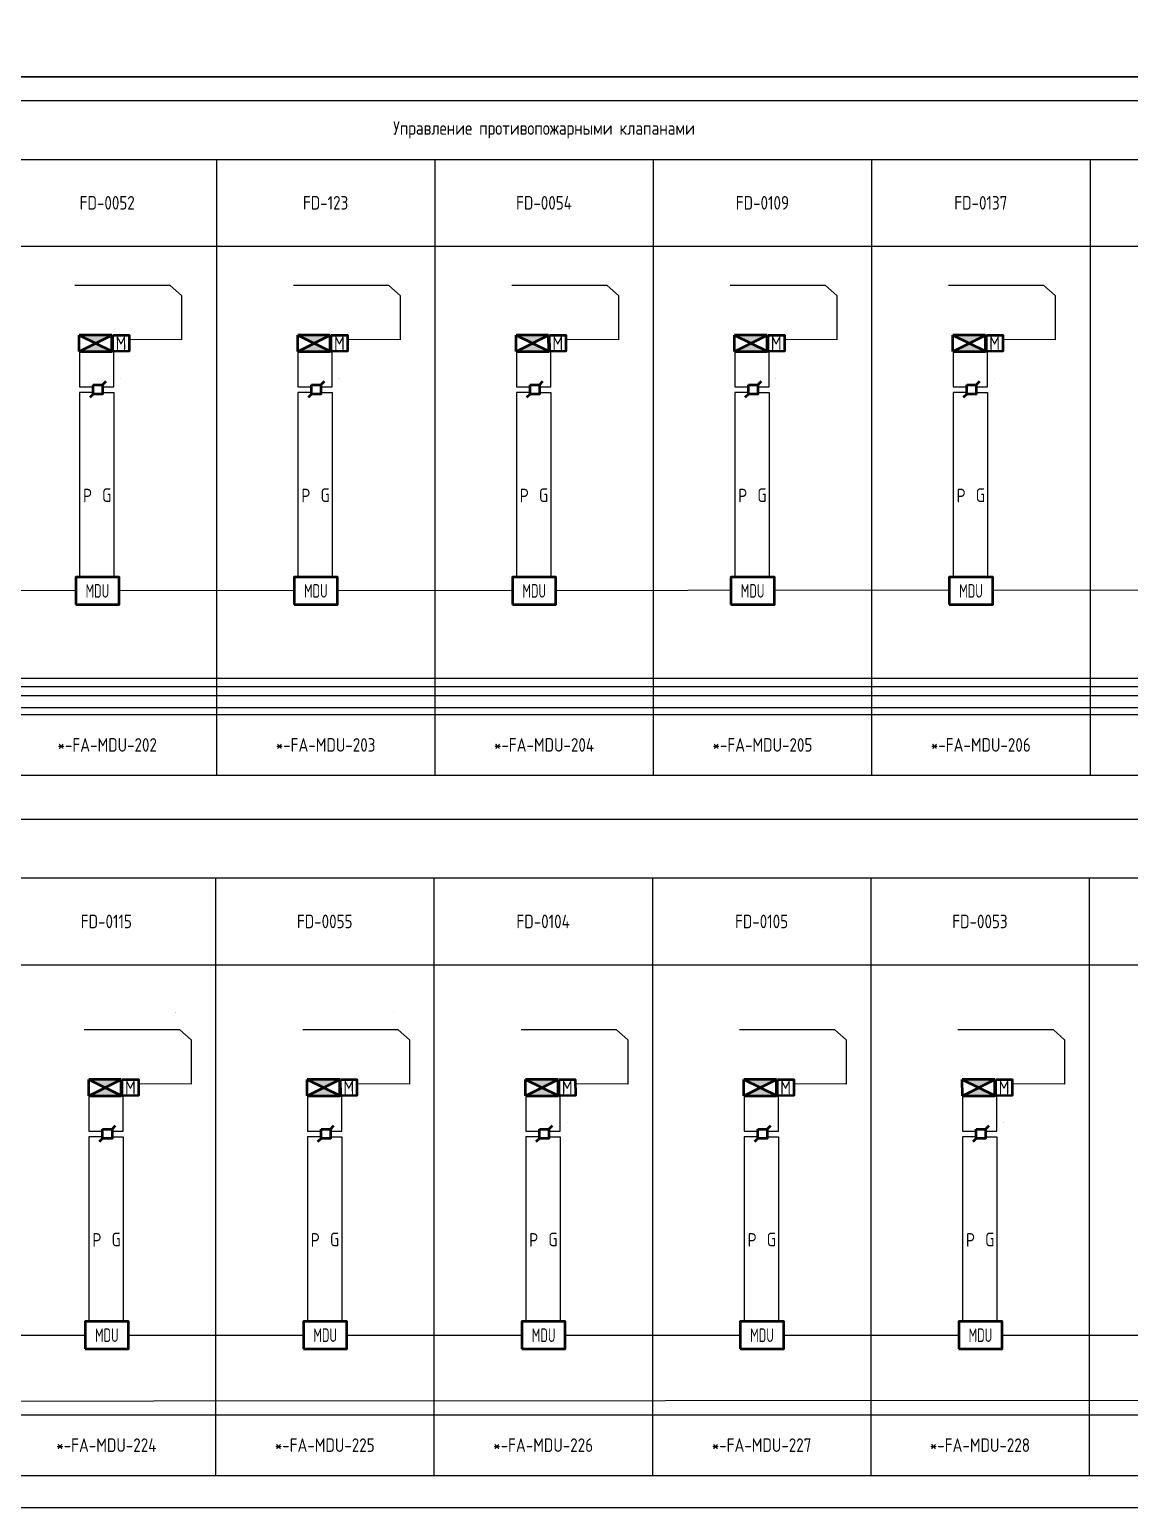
# Model space of a CAD drawing. Header units: millimetres. Extents: x 127230 to 906013, y -355313 to -209225.
# Drawn here: x 221254 to 241507, y -339532 to -312322 of the extents above; entities that cross this region are included whole.
import ezdxf
from ezdxf.enums import TextEntityAlignment as Align

# ---------------------------------------------------------------- set-up
doc = ezdxf.new("R2018")
doc.units = ezdxf.units.MM
doc.linetypes.add('Cплошная', pattern=[0])
for name, color, linetype, lineweight in [('14', 250, 'Continuous', 0), ('GM_кабель_СПС', 6, 'Continuous', 25), ('АТ_ПС_ИП_025', 1, 'Continuous', 25), ('АТ_ПС_ППКП_025', 5, 'Continuous', 25), ('АТ_ПС_Текст_025', 7, 'Continuous', 25), ('АТ_ПС_Трасса_100', 1, 'Continuous', 100)]:
    doc.layers.add(name, color=color, linetype=linetype, lineweight=lineweight)
doc.layers.add('ПС2', color=230, linetype='Continuous')
doc.styles.add('GLE_OASR_TextStyle', font='GOST2304A.ttf')
doc.styles.get("Standard").update_dxf_attribs({"font": 'gost_0.ttf'})
doc.styles.add('ГОСТ 2.304', font='CS_Gost2304.shx', dxfattribs={"width": 0.8})

# ---------------------------------------------------------------- blocks, each defined once
blk = doc.blocks.new('*U53')
at = {"color": 0, "lineweight": 30, "width": 1.001, "flags": 104}
blk.add_attdef('ТЕКСТ1', text='', height=2.5, dxfattribs=at).set_placement((0.55, 3.27), align=Align.TOP_LEFT)
at = {"color": 0, "lineweight": 0}
blk.add_wipeout([(0, 4.3), (16.02, 4.3), (16.02, 0), (0, 0)], dxfattribs=at)
blk = doc.blocks.new('*U54')
at = {"color": 0, "lineweight": 30, "width": 1.001, "flags": 104}
blk.add_attdef('ТЕКСТ1', text='', height=2.5, dxfattribs=at).set_placement((0.55, 3.27), align=Align.TOP_LEFT)
at = {"color": 0, "lineweight": 0}
blk.add_wipeout([(0, 4.3), (21.07, 4.3), (21.07, 0), (0, 0)], dxfattribs=at)
blk = doc.blocks.new('*U49')
at = {"linetype": 'Continuous', "lineweight": 25}
blk.add_wipeout([(-1.5, -1.5), (-1.5, 1.5), (1.5, 1.5), (1.5, -1.5)], dxfattribs=at)
at = {"color": 0, "linetype": 'Continuous', "lineweight": -2}
for p, q in [((1.5, 1.5), (2.63, 2.63)), ((-1.5, -1.5), (-2.63, -2.63))]:
    blk.add_line(p, q, dxfattribs=at)
blk.add_lwpolyline([(-1.5, 1.5), (1.5, 1.5), (1.5, -1.5), (-1.5, -1.5)], close=True, dxfattribs=at)
blk = doc.blocks.new('*U52')
at = {"linetype": 'Continuous', "lineweight": -2}
h = blk.add_hatch(color=0, dxfattribs=at)
h.dxf.hatch_style = 1
h.paths.add_polyline_path([(-6, 2.97), (-2.98, 1.48), (0, 2.97)])
h.paths.add_polyline_path([(-2.98, 1.48), (-6, -0.03), (0, -0.03), (0, 0)])
at = {"color": 0, "linetype": 'Continuous', "lineweight": -2}
for p, q in [((-6, -0.03), (-6, 2.97)), ((0, 2.97), (-6, 2.97)), ((-6, 2.97), (0, 0)), ((-6, -0.03), (0, 2.97)), ((0, -0.03), (0, 2.97)), ((0, 1.47), (0.18, 1.47)), ((-6, -0.03), (0, -0.03))]:
    blk.add_line(p, q, dxfattribs=at)
blk.add_lwpolyline([(0.18, 2.97), (3.18, 2.97), (3.18, -0.03), (0.18, -0.03)], close=True, dxfattribs=at)
at = {"color": 0, "linetype": 'Continuous', "lineweight": -2, "style": 'GLE_OASR_TextStyle'}
blk.add_text('М', height=2.5, dxfattribs=at).set_placement((1.68, 1.47), align=Align.MIDDLE_CENTER)
blk = doc.blocks.new('*U51')
at = {"color": 0, "linetype": 'Continuous', "lineweight": -2}
blk.add_lwpolyline([(-8, -0.03), (0, -0.03), (0, 4.97), (-8, 4.97)], close=True, dxfattribs=at)
at = {"color": 0, "linetype": 'Continuous', "lineweight": -2, "style": 'ГОСТ 2.304', "width": 0.8, "flags": 4}
blk.add_attdef('НАДПИСЬ', text='', height=2.5, dxfattribs=at).set_placement((-4, 2.47), align=Align.MIDDLE_CENTER)
blk = doc.blocks.new('*U50')
at = {"color": 0, "lineweight": 0}
blk.add_wipeout([(-2.08, 6.13), (-19.65, 6.12), (-19.65, 1.83), (-2.08, 1.83)], dxfattribs=at)
at = {"color": 0, "linetype": 'Cплошная', "lineweight": 25}
for q in [(-19.65, 1.83), (0, 0)]:
    blk.add_line((-2.08, 1.83), q, dxfattribs=at)
at = {"color": 0, "lineweight": 30, "flags": 104}
blk.add_attdef('ТЕКСТ1', text='', height=2.5, dxfattribs=at).set_placement((-2.99, 5.1), align=Align.TOP_RIGHT)
blk = doc.blocks.new('*T75')
at = {"color": 7, "linetype": 'ByBlock', "transparency": 16777216}
for p, q in [((0, 0), (125123, 0)), ((4022, 0), (4022, -12425)), ((8043, 0), (8043, -12425)), ((36195, 0), (36195, -12425)), ((40217, 0), (40217, -12425)), ((92498, 0), (92498, -12425)), ((100542, 0), (100542, -12425)), ((108585, 0), (108585, -12425)), ((113058, 0), (113058, -12425)), ((117080, 0), (117080, -12425)), ((121102, 0), (121102, -12425)), ((125123, 0), (125123, -12425)), ((0, -1085), (125123, -1085)), ((12065, -1085), (12065, -12425)), ((16087, -1085), (16087, -12425)), ((20108, -1085), (20108, -12425)), ((24130, -1085), (24130, -12425)), ((28152, -1085), (28152, -12425)), ((32173, -1085), (32173, -12425)), ((44238, -1085), (44238, -12425)), ((48260, -1085), (48260, -12425)), ((52282, -1085), (52282, -12425)), ((56303, -1085), (56303, -12425)), ((60325, -1085), (60325, -12425)), ((64347, -1085), (64347, -12425)), ((68368, -1085), (68368, -12425)), ((72390, -1085), (72390, -12425)), ((76412, -1085), (76412, -12425)), ((80433, -1085), (80433, -12425)), ((84455, -1085), (84455, -12425)), ((88477, -1085), (88477, -12425)), ((0, -2686), (125123, -2686)), ((0, -2686), (0, -11307)), ((0, -11307), (125123, -11307)), ((0, -12425), (125123, -12425))]:
    blk.add_line(p, q, dxfattribs=at)
at = {"color": 0, "linetype": 'ByBlock', "lineweight": -2, "transparency": 16777216}
for p, q in [((0, 0), (0, -2686)), ((0, -11307), (0, -12425))]:
    blk.add_line(p, q, dxfattribs=at)
at = {"color": 7, "transparency": 16777216, "char_height": 250, "attachment_point": 5, "style": 'GLE_OASR_TextStyle'}
for s, insert, width in [('Управление противопожарными клапанами', (2011, -542), 4020.47), ('{\\fGOST 2.304 type A|b0|i0|c204|p34;\\C256;Отключение вытяжной вентиляции\\fGOST 2.304 type A|b0|i0|c0|p34;, \\fGOST 2.304 type A|b0|i0|c204|p34;кондиционирования\\fGOST 2.304 type A|b0|i0|c0|p34;, \\fGOST 2.304 type A|b0|i0|c204|p34;электроконвекторов\\fGOST type A|b0|i0|c204|p34;\\W1.001;***}', (96520, -542), 8042.13), ('Управление системами дымоудаления', (110822, -542), 4472.13), ('Контроль состояния систем дымоудаления', (115069, -542), 4020.47), ('Управление системами дымоудаления', (119091, -542), 4020.47), ('Контроль состояния систем дымоудаления', (123113, -542), 4020.47), ('Управление противопожарными клапанами', (22119, -542), 28150.47), ('{\\fGOST 2.304 type A|b0|i0|c204|p34;\\H0.91667x;\\C256;Отключение приточно-вытяжной вентиляции}', (104563, -542), 8042.13), ('Сигнал  "Работа"/"Неисправность"ДВ1 (FAC-0001)/ДВ2 (FAC-0002)', (115069, -1885), 4020.47), ('Сигнал  "Работа"/"Неисправность"  ДП1 (FSC-0001)/ДП2 (FSC-0002)', (123113, -1885), 4020.47), ('{\\fGOST 2.304 type A|b0|i0|c204|p34;\\C256;Дистанционный пуск \\Pсистемы дымоудаления}', (6032, -1885), 4020.47), ('{\\fGOST 2.304 type A|b0|i0|c204|p34;\\C256;Дистанционный пуск \\Pсистемы дымоудаления}', (38206, -1885), 4020.47), ('{\\H0.91667x;\\C256;Отключение F0-51-010-NHC33^J/F0-51-010-NHC32/F0-51-010-NHC14\\fISOCPEUR|b0|i0|c204|p34;\\H1.09091x;\\C7; \\fGOST 2.304 type A|b0|i0|c204|p34;от Щита F0-51-010-NHC31}', (96520, -1885), 8042.13), ('Включение ДВ1 (FAC-0001)/ДВ2 (FAC-0002)', (110822, -1885), 4472.13), ('Включение ДП1 (FSC-0001)/ДП2 (FSC-0002)', (119091, -1885), 4020.47), ('SD-0006', (2011, -1885), 4020.47), ('FD-0102', (10054, -1885), 4020.47), ('FD-0052', (14076, -1885), 4020.47), ('FD-123', (18097, -1885), 4020.47), ('FD-0054', (22119, -1885), 4020.47), ('FD-0137', (30162, -1885), 4020.47), ('FD-0136', (34184, -1885), 4020.47), ('SD-0003', (42227, -1885), 4020.47), ('FD-0069', (46249, -1885), 4020.47), ('FD-0089', (50271, -1885), 4020.47), ('FD-0111', (54292, -1885), 4020.47), ('FD-0092', (58314, -1885), 4020.47), ('FD-120', (62336, -1885), 4020.47), ('FD-0138', (66357, -1885), 4020.47), ('FD-0090', (74401, -1885), 4020.47), ('FD-0070', (78422, -1885), 4020.47), ('FD-0063', (82444, -1885), 4020.47), ('FD-0067', (86466, -1885), 4020.47), ('FD-0079', (90488, -1885), 4020.47), ('Отключение П5 (FA-0005A)/П5р (FA-0005В)/ПВ3 (FAB-0003)', (104563, -1885), 8042.13), ('*-FA-MDU-200', (2011, -11866), 4020.47), ('*-FA-MDU-201', (10054, -11866), 4020.47), ('*-FA-MDU-202', (14076, -11866), 4020.47), ('*-FA-MDU-203', (18097, -11866), 4020.47), ('*-FA-MDU-204', (22119, -11866), 4020.47), ('*-FA-MDU-205', (26141, -11866), 4020.47), ('*-FA-MDU-206', (30162, -11866), 4020.47), ('*-FA-SIB-13.2', (38206, -11866), 4020.47), ('*-FA-MDU-208', (42227, -11866), 4020.47), ('*-FA-MDU-209', (46249, -11866), 4020.47), ('*-FA-MDU-210', (50271, -11866), 4020.47), ('*-FA-MDU-211', (54292, -11866), 4020.47), ('*-FA-MDU-212', (58314, -11866), 4020.47), ('*-FA-MDU-213', (62336, -11866), 4020.47), ('*-FA-MDU-214', (66357, -11866), 4020.47), ('*-FA-MDU-215', (70379, -11866), 4020.47), ('*-FA-MDU-216', (74401, -11866), 4020.47), ('*-FA-MDU-217', (78422, -11866), 4020.47), ('*-FA-MDU-218', (82444, -11866), 4020.47), ('*-FA-MDU-219', (86466, -11866), 4020.47), ('*-FA-MDU-220', (90488, -11866), 4020.47), (' *-FA-MR1-13.3', (96520, -11866), 8042.13), (' *-FA-MR4-13.1', (104563, -11866), 8042.13), (' *-FA-MR4-13.2', (110822, -11866), 4472.13), ('*-FA-{\\C0;AE}-13.1', (115069, -11866), 4020.47), (' *-FA-MR4-13.4', (119091, -11866), 4020.47), ('*-FA-{\\C0;AE}-13.2', (123113, -11866), 4020.47)]:
    blk.add_mtext(s, dxfattribs=dict(at, insert=insert, width=width))
at = {"color": 7, "transparency": 16777216, "char_height": 250, "attachment_point": 5}
for s, insert, width in [('Управление противопожарными клапанами', (66357, -542), 52280.47), ('*-FA-SIB-13.1', (6032, -11866), 4020.47), ('*-FA-MDU-207', (34184, -11866), 4020.47)]:
    blk.add_mtext(s, dxfattribs=dict(at, insert=insert, width=width))
at = {"transparency": 16777216, "char_height": 250, "width": 4020.47, "attachment_point": 5}
for s, insert in [('FD-0109', (26141, -1885)), ('FD-0139', (70379, -1885))]:
    blk.add_mtext(s, dxfattribs=dict(at, insert=insert))
blk = doc.blocks.new('*T82')
at = {"color": 7, "linetype": 'ByBlock', "transparency": 16777216}
for p, q in [((0, 0), (81285, 0)), ((0, 0), (0, -1085)), ((81285, 0), (81285, -12086)), ((0, -1085), (81285, -1085)), ((4022, -1085), (4022, -12086)), ((8043, -1085), (8043, -12086)), ((12065, -1085), (12065, -12086)), ((16087, -1085), (16087, -12086)), ((20108, -1085), (20108, -12086)), ((24130, -1085), (24130, -12086)), ((28152, -1085), (28152, -12086)), ((32173, -1085), (32173, -12086)), ((36195, -1085), (36195, -12086)), ((40217, -1085), (40217, -12086)), ((44238, -1085), (44238, -12086)), ((48260, -1085), (48260, -12086)), ((52282, -1085), (52282, -12086)), ((56303, -1085), (56303, -12086)), ((60325, -1085), (60325, -12086)), ((64347, -1085), (64347, -12086)), ((68368, -1085), (68368, -12086)), ((72845, -1085), (72845, -12086)), ((77445, -1085), (77445, -12086)), ((0, -2686), (81285, -2686)), ((0, -2686), (0, -10968)), ((0, -10968), (81285, -10968)), ((0, -12086), (81285, -12086))]:
    blk.add_line(p, q, dxfattribs=at)
at = {"color": 0, "linetype": 'ByBlock', "lineweight": -2, "transparency": 16777216}
for p, q in [((0, -1085), (0, -2686)), ((0, -10968), (0, -12086))]:
    blk.add_line(p, q, dxfattribs=at)
at = {"color": 7, "transparency": 16777216, "char_height": 250, "attachment_point": 5}
for s, insert, width in [('Управление противопожарными клапанами', (40643, -542), 81283.8), ('FD-0095', (34184, -1885), 4020.47), ('FD-0020', (46249, -1885), 4020.47), ('FD-0103', (50271, -1885), 4020.47), ('FD-0019', (70607, -1885), 4475.47), ('*-FA-MDU-222', (6032, -11527), 4020.47)]:
    blk.add_mtext(s, dxfattribs=dict(at, insert=insert, width=width))
at = {"color": 7, "transparency": 16777216, "char_height": 250, "attachment_point": 5, "style": 'GLE_OASR_TextStyle'}
for s, insert, width in [('FD-0042', (2011, -1885), 4020.47), ('FD-0108', (6032, -1885), 4020.47), ('FD-0056', (10054, -1885), 4020.47), ('FD-0115', (14076, -1885), 4020.47), ('FD-0055', (18097, -1885), 4020.47), ('FD-0104', (22119, -1885), 4020.47), ('FD-0105', (26141, -1885), 4020.47), ('FD-0053', (30162, -1885), 4020.47), ('FD-0051', (38206, -1885), 4020.47), ('FD-0041', (42227, -1885), 4020.47), ('FD-0040', (54292, -1885), 4020.47), ('FD-0021', (58314, -1885), 4020.47), ('FD-0129', (62336, -1885), 4020.47), ('FD-0039', (66357, -1885), 4020.47), ('FD-0018', (75145, -1885), 4598.8), ('FD-0038', (79365, -1885), 3838.8), ('*-FA-MDU-221', (2011, -11527), 4020.47), ('*-FA-MDU-223', (10054, -11527), 4020.47), ('*-FA-MDU-224', (14076, -11527), 4020.47), ('*-FA-MDU-225', (18097, -11527), 4020.47), ('*-FA-MDU-226', (22119, -11527), 4020.47), ('*-FA-MDU-227', (26141, -11527), 4020.47), ('*-FA-MDU-228', (30162, -11527), 4020.47), ('*-FA-MDU-229', (34184, -11527), 4020.47), ('*-FA-MDU-230', (38206, -11527), 4020.47), ('*-FA-MDU-231', (42227, -11527), 4020.47), ('*-FA-MDU-232', (46249, -11527), 4020.47), ('*-FA-MDU-233', (50271, -11527), 4020.47), ('*-FA-MDU-234', (54292, -11527), 4020.47), ('*-FA-MDU-235', (58314, -11527), 4020.47), ('*-FA-MDU-236', (62336, -11527), 4020.47), ('*-FA-MDU-237', (66357, -11527), 4020.47), ('*-FA-MDU-238', (70607, -11527), 4475.47), ('*-FA-MDU-239', (75145, -11527), 4598.8), ('*-FA-MDU-240', (79365, -11527), 3838.8)]:
    blk.add_mtext(s, dxfattribs=dict(at, insert=insert, width=width))

msp = doc.modelspace()

# ---------------------------------------------------------------- linework, layer by layer
at = {"color": 18, "true_color": 0x000000}
msp.add_lwpolyline([(204084, -313190), (370338, -313190), (370338, -285232), (204084, -285232)], close=True, dxfattribs=at)
at = {"layer": '14', "color": 6, "lineweight": 25}
for points in [[(222174, -318248), (222174, -318898), (222426, -318898)], [(226196, -318248), (226196, -318898), (226448, -318898)], [(230218, -318248), (230218, -318898), (230470, -318898)], [(234239, -318248), (234239, -318898), (234491, -318898)], [(238261, -318248), (238261, -318898), (238513, -318898)], [(222347, -331952), (222347, -332602), (222599, -332602)], [(226369, -331952), (226369, -332602), (226621, -332602)], [(230391, -331952), (230391, -332602), (230643, -332602)], [(234412, -331952), (234412, -332602), (234664, -332602)], [(238434, -331952), (238434, -332602), (238686, -332602)]]:
    msp.add_lwpolyline(points, dxfattribs=at)
at = {"layer": 'GM_кабель_СПС'}
msp.add_lwpolyline([(205506, -267284), (204762, -267284), (204762, -322657), (333502, -322600), (333505, -324813), (208960, -324813), (208960, -336361), (289503, -336361), (289503, -337532), (204693, -337589), (204519, -267129), (205506, -267129)], dxfattribs=at)
at = {"layer": 'АТ_ПС_Трасса_100', "color": 92, "lineweight": 25, "ltscale": 100}
for points in [[(222599, -318898), (222807, -318898), (222807, -318249)], [(226620, -318898), (226829, -318898), (226829, -318249)], [(230642, -318898), (230850, -318898), (230850, -318249)], [(234664, -318898), (234872, -318898), (234872, -318249)], [(238685, -318898), (238894, -318898), (238894, -318249)], [(222599, -319005), (222807, -319005), (222807, -322407)], [(226620, -319005), (226829, -319005), (226829, -322407)], [(230642, -319005), (230850, -319005), (230850, -322407)], [(234664, -319005), (234872, -319005), (234872, -322407)], [(238685, -319005), (238894, -319005), (238894, -322407)], [(222772, -332602), (222980, -332602), (222980, -331954)], [(226794, -332602), (227002, -332602), (227002, -331954)], [(230815, -332602), (231023, -332602), (231023, -331954)], [(234837, -332602), (235045, -332602), (235045, -331954)], [(238859, -332602), (239067, -332602), (239067, -331954)], [(222772, -332709), (222980, -332709), (222980, -336111)], [(226794, -332709), (227002, -332709), (227002, -336111)], [(230815, -332709), (231023, -332709), (231023, -336111)], [(234837, -332709), (235045, -332709), (235045, -336111)], [(238859, -332709), (239067, -332709), (239067, -336111)]]:
    msp.add_lwpolyline(points, dxfattribs=at)
at = {"layer": 'АТ_ПС_Трасса_100', "color": 6, "lineweight": 25, "ltscale": 100}
for points in [[(222426, -319005), (222174, -319005), (222174, -322407)], [(226448, -319005), (226196, -319005), (226196, -322407)], [(230470, -319005), (230218, -319005), (230218, -322407)], [(234491, -319005), (234239, -319005), (234239, -322407)], [(238513, -319005), (238261, -319005), (238261, -322407)], [(222599, -332709), (222347, -332709), (222347, -336111)], [(226621, -332709), (226369, -332709), (226369, -336111)], [(230643, -332709), (230391, -332709), (230391, -336111)], [(234664, -332709), (234412, -332709), (234412, -336111)], [(238686, -332709), (238434, -332709), (238434, -336111)]]:
    msp.add_lwpolyline(points, dxfattribs=at)

# ---------------------------------------------------------------- block references
for name, p in [('*T75', (208608, -313627)), ('*T82', (208592, -326858))]:
    msp.add_blockref(name, p)
at = {"layer": 'ПС2', "color": 5, "lineweight": 50, "transparency": 33554687, "xscale": 100, "yscale": 100, "zscale": 100, "rotation": 0.1250381865928775}
for p in [(222770, -318244), (226792, -318244), (230813, -318244), (234835, -318244), (238857, -318244), (222943, -331948), (226965, -331948), (230986, -331948), (235008, -331948), (239030, -331948)]:
    msp.add_blockref('*U52', p, dxfattribs=at)

# ---------------------------------------------------------------- texts
at = {"layer": 'АТ_ПС_Текст_025', "char_height": 250, "attachment_point": 5, "style": 'GLE_OASR_TextStyle'}
for s, insert in [('P', (222321, -320902)), ('G', (222676, -320894)), ('P', (226342, -320902)), ('G', (226698, -320894)), ('P', (230364, -320902)), ('G', (230719, -320894)), ('P', (234386, -320902)), ('G', (234741, -320894)), ('P', (238407, -320902)), ('G', (238763, -320894)), ('P', (222494, -334607)), ('G', (222849, -334598)), ('P', (226515, -334607)), ('G', (226871, -334598)), ('P', (230537, -334607)), ('G', (230892, -334598)), ('P', (234559, -334607)), ('G', (234914, -334598)), ('P', (238580, -334607)), ('G', (238936, -334598))]:
    msp.add_mtext_dynamic_manual_height_columns(s, width=1237.88, gutter_width=12.5, heights=[0], dxfattribs=dict(at, insert=insert))

# ---------------------------------------------------------------- next in the draw order: block references
at = {"layer": 'АТ_ПС_ИП_025', "lineweight": 50, "xscale": 57.51779866433964, "yscale": 57.51779866433964, "zscale": 57.51779866433964}
for p in [(222513, -318948), (226534, -318948), (230556, -318948), (234578, -318948), (238599, -318948), (222686, -332652), (226707, -332652), (230729, -332652), (234751, -332652), (238772, -332652)]:
    msp.add_blockref('*U49', p, dxfattribs=at)
at = {"layer": 'АТ_ПС_Текст_025', "linetype": 'Continuous'}
ref = msp.add_blockref('*U50', (224054, -317216), dxfattribs=dict(at, xscale=100, yscale=100, zscale=100))
lines = msp.add_mtext('230 В AC*** ', dxfattribs={"layer": '0', "color": 0, "insert": (223755, -316706), "char_height": 2.5, "attachment_point": 1})
ref.add_attrib('ТЕКСТ1', '', (223755, -316706), dxfattribs={"flags": 104}).embed_mtext(lines)
ref = msp.add_blockref('*U50', (228076, -317216), dxfattribs=dict(at, xscale=100, yscale=100, zscale=100))
lines = msp.add_mtext('230 В AC*** ', dxfattribs={"layer": '0', "color": 0, "insert": (227777, -316706), "char_height": 2.5, "attachment_point": 1})
ref.add_attrib('ТЕКСТ1', '', (227777, -316706), dxfattribs={"flags": 104}).embed_mtext(lines)
ref = msp.add_blockref('*U50', (232098, -317216), dxfattribs=dict(at, xscale=100, yscale=100, zscale=100))
lines = msp.add_mtext('230 В AC*** ', dxfattribs={"layer": '0', "color": 0, "insert": (231799, -316706), "char_height": 2.5, "attachment_point": 1})
ref.add_attrib('ТЕКСТ1', '', (231799, -316706), dxfattribs={"flags": 104}).embed_mtext(lines)
ref = msp.add_blockref('*U50', (236119, -317216), dxfattribs=dict(at, xscale=100, yscale=100, zscale=100))
lines = msp.add_mtext('230 В AC*** ', dxfattribs={"layer": '0', "color": 0, "insert": (235820, -316706), "char_height": 2.5, "attachment_point": 1})
ref.add_attrib('ТЕКСТ1', '', (235820, -316706), dxfattribs={"flags": 104}).embed_mtext(lines)
ref = msp.add_blockref('*U50', (240141, -317216), dxfattribs=dict(at, xscale=100, yscale=100, zscale=100))
lines = msp.add_mtext('230 В AC*** ', dxfattribs={"layer": '0', "color": 0, "insert": (239842, -316706), "char_height": 2.5, "attachment_point": 1})
ref.add_attrib('ТЕКСТ1', '', (239842, -316706), dxfattribs={"flags": 104}).embed_mtext(lines)
at = {"layer": 'АТ_ПС_Текст_025', "transparency": 33554636}
ref = msp.add_blockref('*U53', (222865, -319073), dxfattribs=dict(at, xscale=99.99980000000001, yscale=99.99980000000001, zscale=99.99980000000001))
lines = msp.add_mtext('\\W1.0010;*FA-XK-202', dxfattribs={"layer": '0', "color": 0, "insert": (222920, -318746), "char_height": 2.5, "attachment_point": 1})
ref.add_attrib('ТЕКСТ1', '', (222920, -318746), dxfattribs={"flags": 104}).embed_mtext(lines)
ref = msp.add_blockref('*U53', (226887, -319073), dxfattribs=dict(at, xscale=99.99980000000001, yscale=99.99980000000001, zscale=99.99980000000001))
lines = msp.add_mtext('\\W1.0010;*FA-XK-203', dxfattribs={"layer": '0', "color": 0, "insert": (226942, -318746), "char_height": 2.5, "attachment_point": 1})
ref.add_attrib('ТЕКСТ1', '', (226942, -318746), dxfattribs={"flags": 104}).embed_mtext(lines)
ref = msp.add_blockref('*U53', (230909, -319073), dxfattribs=dict(at, xscale=99.99980000000001, yscale=99.99980000000001, zscale=99.99980000000001))
lines = msp.add_mtext('\\W1.0010;*FA-XK-204', dxfattribs={"layer": '0', "color": 0, "insert": (230963, -318746), "char_height": 2.5, "attachment_point": 1})
ref.add_attrib('ТЕКСТ1', '', (230963, -318746), dxfattribs={"flags": 104}).embed_mtext(lines)
ref = msp.add_blockref('*U53', (234930, -319073), dxfattribs=dict(at, xscale=99.99980000000001, yscale=99.99980000000001, zscale=99.99980000000001))
lines = msp.add_mtext('\\W1.0010;*FA-XK-205', dxfattribs={"layer": '0', "color": 0, "insert": (234985, -318746), "char_height": 2.5, "attachment_point": 1})
ref.add_attrib('ТЕКСТ1', '', (234985, -318746), dxfattribs={"flags": 104}).embed_mtext(lines)
ref = msp.add_blockref('*U53', (238952, -319073), dxfattribs=dict(at, xscale=99.99980000000001, yscale=99.99980000000001, zscale=99.99980000000001))
lines = msp.add_mtext('\\W1.0010;*FA-XK-206', dxfattribs={"layer": '0', "color": 0, "insert": (239007, -318746), "char_height": 2.5, "attachment_point": 1})
ref.add_attrib('ТЕКСТ1', '', (239007, -318746), dxfattribs={"flags": 104}).embed_mtext(lines)
at = {"layer": 'АТ_ПС_Текст_025', "transparency": 33554636, "xscale": 99.99980000000001, "yscale": 99.99980000000001, "zscale": 99.99980000000001, "rotation": 90.0000000004073}
for p in [(222058, -321636), (223324, -321636), (226080, -321636), (227346, -321636), (230102, -321636), (231367, -321636), (234123, -321636), (235389, -321636), (238145, -321636), (239411, -321636), (222232, -335340), (223497, -335340), (226253, -335340), (227519, -335340), (230275, -335340), (231540, -335340), (234297, -335340), (235562, -335340), (238318, -335340), (239584, -335340)]:
    msp.add_blockref('*U54', p, dxfattribs=at)
at = {"layer": 'АТ_ПС_Текст_025', "linetype": 'Continuous'}
ref = msp.add_blockref('*U50', (224227, -330921), dxfattribs=dict(at, xscale=100, yscale=100, zscale=100))
lines = msp.add_mtext('230 В AC*** ', dxfattribs={"layer": '0', "color": 0, "insert": (223928, -330411), "char_height": 2.5, "attachment_point": 1})
ref.add_attrib('ТЕКСТ1', '', (223928, -330411), dxfattribs={"flags": 104}).embed_mtext(lines)
ref = msp.add_blockref('*U50', (228249, -330921), dxfattribs=dict(at, xscale=100, yscale=100, zscale=100))
lines = msp.add_mtext('230 В AC*** ', dxfattribs={"layer": '0', "color": 0, "insert": (227950, -330411), "char_height": 2.5, "attachment_point": 1})
ref.add_attrib('ТЕКСТ1', '', (227950, -330411), dxfattribs={"flags": 104}).embed_mtext(lines)
ref = msp.add_blockref('*U50', (232271, -330921), dxfattribs=dict(at, xscale=100, yscale=100, zscale=100))
lines = msp.add_mtext('230 В AC*** ', dxfattribs={"layer": '0', "color": 0, "insert": (231972, -330411), "char_height": 2.5, "attachment_point": 1})
ref.add_attrib('ТЕКСТ1', '', (231972, -330411), dxfattribs={"flags": 104}).embed_mtext(lines)
ref = msp.add_blockref('*U50', (236292, -330921), dxfattribs=dict(at, xscale=100, yscale=100, zscale=100))
lines = msp.add_mtext('230 В AC*** ', dxfattribs={"layer": '0', "color": 0, "insert": (235993, -330411), "char_height": 2.5, "attachment_point": 1})
ref.add_attrib('ТЕКСТ1', '', (235993, -330411), dxfattribs={"flags": 104}).embed_mtext(lines)
ref = msp.add_blockref('*U50', (240314, -330921), dxfattribs=dict(at, xscale=100, yscale=100, zscale=100))
lines = msp.add_mtext('230 В AC*** ', dxfattribs={"layer": '0', "color": 0, "insert": (240015, -330411), "char_height": 2.5, "attachment_point": 1})
ref.add_attrib('ТЕКСТ1', '', (240015, -330411), dxfattribs={"flags": 104}).embed_mtext(lines)
at = {"layer": 'АТ_ПС_Текст_025', "transparency": 33554636}
ref = msp.add_blockref('*U53', (223039, -332777), dxfattribs=dict(at, xscale=99.99980000000001, yscale=99.99980000000001, zscale=99.99980000000001))
lines = msp.add_mtext('\\W1.0010;*FA-XK-224', dxfattribs={"layer": '0', "color": 0, "insert": (223093, -332450), "char_height": 2.5, "attachment_point": 1})
ref.add_attrib('ТЕКСТ1', '', (223093, -332450), dxfattribs={"flags": 104}).embed_mtext(lines)
ref = msp.add_blockref('*U53', (227060, -332777), dxfattribs=dict(at, xscale=99.99980000000001, yscale=99.99980000000001, zscale=99.99980000000001))
lines = msp.add_mtext('\\W1.0010;*FA-XK-225', dxfattribs={"layer": '0', "color": 0, "insert": (227115, -332450), "char_height": 2.5, "attachment_point": 1})
ref.add_attrib('ТЕКСТ1', '', (227115, -332450), dxfattribs={"flags": 104}).embed_mtext(lines)
ref = msp.add_blockref('*U53', (231082, -332777), dxfattribs=dict(at, xscale=99.99980000000001, yscale=99.99980000000001, zscale=99.99980000000001))
lines = msp.add_mtext('\\W1.0010;*FA-XK-226', dxfattribs={"layer": '0', "color": 0, "insert": (231137, -332450), "char_height": 2.5, "attachment_point": 1})
ref.add_attrib('ТЕКСТ1', '', (231137, -332450), dxfattribs={"flags": 104}).embed_mtext(lines)
ref = msp.add_blockref('*U53', (235104, -332777), dxfattribs=dict(at, xscale=99.99980000000001, yscale=99.99980000000001, zscale=99.99980000000001))
lines = msp.add_mtext('\\W1.0010;*FA-XK-227', dxfattribs={"layer": '0', "color": 0, "insert": (235158, -332450), "char_height": 2.5, "attachment_point": 1})
ref.add_attrib('ТЕКСТ1', '', (235158, -332450), dxfattribs={"flags": 104}).embed_mtext(lines)
ref = msp.add_blockref('*U53', (239125, -332777), dxfattribs=dict(at, xscale=99.99980000000001, yscale=99.99980000000001, zscale=99.99980000000001))
lines = msp.add_mtext('\\W1.0010;*FA-XK-228', dxfattribs={"layer": '0', "color": 0, "insert": (239180, -332450), "char_height": 2.5, "attachment_point": 1})
ref.add_attrib('ТЕКСТ1', '', (239180, -332450), dxfattribs={"flags": 104}).embed_mtext(lines)

# ---------------------------------------------------------------- next in the draw order: wipeouts: each hides what was drawn before it
at = {"lineweight": 25}
for points in [[(222103, -322407), (222903, -322407), (222903, -322907), (222103, -322907)], [(226125, -322407), (226925, -322407), (226925, -322907), (226125, -322907)], [(230146, -322407), (230946, -322407), (230946, -322907), (230146, -322907)], [(234168, -322407), (234968, -322407), (234968, -322907), (234168, -322907)], [(238190, -322407), (238990, -322407), (238990, -322907), (238190, -322907)], [(222276, -336111), (223076, -336111), (223076, -336611), (222276, -336611)], [(226298, -336111), (227098, -336111), (227098, -336611), (226298, -336611)], [(230320, -336111), (231120, -336111), (231120, -336611), (230320, -336611)], [(234341, -336111), (235141, -336111), (235141, -336611), (234341, -336611)], [(238363, -336111), (239163, -336111), (239163, -336611), (238363, -336611)]]:
    msp.add_wipeout(points, dxfattribs=at).dxf.layer = 'АТ_ПС_Трасса_100'

# ---------------------------------------------------------------- next in the draw order: linework, layer by layer
at = {"color": 18, "true_color": 0x000000}
msp.add_lwpolyline([(204495, -339532), (341002, -339532), (341002, -313190), (204084, -313190)], close=True, dxfattribs=at)
at = {"layer": '14', "color": 6, "lineweight": 25}
for points in [[(224054, -317216), (224054, -318035), (223087, -318031)], [(228076, -317216), (228076, -318035), (227109, -318031)], [(232098, -317216), (232098, -318035), (231131, -318031)], [(236119, -317216), (236119, -318035), (235152, -318031)], [(240141, -317216), (240141, -318035), (239174, -318031)], [(224227, -330921), (224227, -331740), (223261, -331735)], [(228249, -330921), (228249, -331740), (227282, -331735)], [(232271, -330921), (232271, -331740), (231304, -331735)], [(236292, -330921), (236292, -331740), (235326, -331735)], [(240314, -330921), (240314, -331740), (239347, -331735)]]:
    msp.add_lwpolyline(points, dxfattribs=at)
at = {"layer": 'GM_кабель_СПС', "color": 34}
for points in [[(327959, -322894), (327959, -324588), (207445, -324588), (207445, -323981)], [(319464, -322894), (319464, -324422), (207625, -324422), (207625, -323981)], [(207815, -323981), (207815, -324266), (313075, -324266), (313073, -322894)]]:
    msp.add_lwpolyline(points, dxfattribs=at)

# ---------------------------------------------------------------- next in the draw order: block references
at = {"layer": 'АТ_ПС_ППКП_025', "color": 1, "linetype": 'Continuous', "lineweight": 50}
ref = msp.add_blockref('*U51', (222903, -322903), dxfattribs=dict(at, xscale=100, yscale=100, zscale=100))
ref.add_attrib('НАДПИСЬ', 'MDU', dxfattribs={"layer": '0', "color": 0, "linetype": 'Continuous', "lineweight": -2, "height": 250, "style": 'ГОСТ 2.304', "width": 0.8}).set_placement((222503, -322657), align=Align.MIDDLE_CENTER)
ref = msp.add_blockref('*U51', (226924, -322903), dxfattribs=dict(at, xscale=100, yscale=100, zscale=100))
ref.add_attrib('НАДПИСЬ', 'MDU', dxfattribs={"layer": '0', "color": 0, "linetype": 'Continuous', "lineweight": -2, "height": 250, "style": 'ГОСТ 2.304', "width": 0.8}).set_placement((226525, -322657), align=Align.MIDDLE_CENTER)
ref = msp.add_blockref('*U51', (230946, -322903), dxfattribs=dict(at, xscale=100, yscale=100, zscale=100))
ref.add_attrib('НАДПИСЬ', 'MDU', dxfattribs={"layer": '0', "color": 0, "linetype": 'Continuous', "lineweight": -2, "height": 250, "style": 'ГОСТ 2.304', "width": 0.8}).set_placement((230546, -322657), align=Align.MIDDLE_CENTER)
ref = msp.add_blockref('*U51', (234968, -322903), dxfattribs=dict(at, xscale=100, yscale=100, zscale=100))
ref.add_attrib('НАДПИСЬ', 'MDU', dxfattribs={"layer": '0', "color": 0, "linetype": 'Continuous', "lineweight": -2, "height": 250, "style": 'ГОСТ 2.304', "width": 0.8}).set_placement((234568, -322657), align=Align.MIDDLE_CENTER)
ref = msp.add_blockref('*U51', (238989, -322903), dxfattribs=dict(at, xscale=100, yscale=100, zscale=100))
ref.add_attrib('НАДПИСЬ', 'MDU', dxfattribs={"layer": '0', "color": 0, "linetype": 'Continuous', "lineweight": -2, "height": 250, "style": 'ГОСТ 2.304', "width": 0.8}).set_placement((238590, -322657), align=Align.MIDDLE_CENTER)
ref = msp.add_blockref('*U51', (223076, -336608), dxfattribs=dict(at, xscale=100, yscale=100, zscale=100))
ref.add_attrib('НАДПИСЬ', 'MDU', dxfattribs={"layer": '0', "color": 0, "linetype": 'Continuous', "lineweight": -2, "height": 250, "style": 'ГОСТ 2.304', "width": 0.8}).set_placement((222676, -336361), align=Align.MIDDLE_CENTER)
ref = msp.add_blockref('*U51', (227098, -336608), dxfattribs=dict(at, xscale=100, yscale=100, zscale=100))
ref.add_attrib('НАДПИСЬ', 'MDU', dxfattribs={"layer": '0', "color": 0, "linetype": 'Continuous', "lineweight": -2, "height": 250, "style": 'ГОСТ 2.304', "width": 0.8}).set_placement((226698, -336361), align=Align.MIDDLE_CENTER)
ref = msp.add_blockref('*U51', (231119, -336608), dxfattribs=dict(at, xscale=100, yscale=100, zscale=100))
ref.add_attrib('НАДПИСЬ', 'MDU', dxfattribs={"layer": '0', "color": 0, "linetype": 'Continuous', "lineweight": -2, "height": 250, "style": 'ГОСТ 2.304', "width": 0.8}).set_placement((230720, -336361), align=Align.MIDDLE_CENTER)
ref = msp.add_blockref('*U51', (235141, -336608), dxfattribs=dict(at, xscale=100, yscale=100, zscale=100))
ref.add_attrib('НАДПИСЬ', 'MDU', dxfattribs={"layer": '0', "color": 0, "linetype": 'Continuous', "lineweight": -2, "height": 250, "style": 'ГОСТ 2.304', "width": 0.8}).set_placement((234741, -336361), align=Align.MIDDLE_CENTER)
ref = msp.add_blockref('*U51', (239163, -336608), dxfattribs=dict(at, xscale=100, yscale=100, zscale=100))
ref.add_attrib('НАДПИСЬ', 'MDU', dxfattribs={"layer": '0', "color": 0, "linetype": 'Continuous', "lineweight": -2, "height": 250, "style": 'ГОСТ 2.304', "width": 0.8}).set_placement((238763, -336361), align=Align.MIDDLE_CENTER)

doc.saveas('drawing.dxf')
